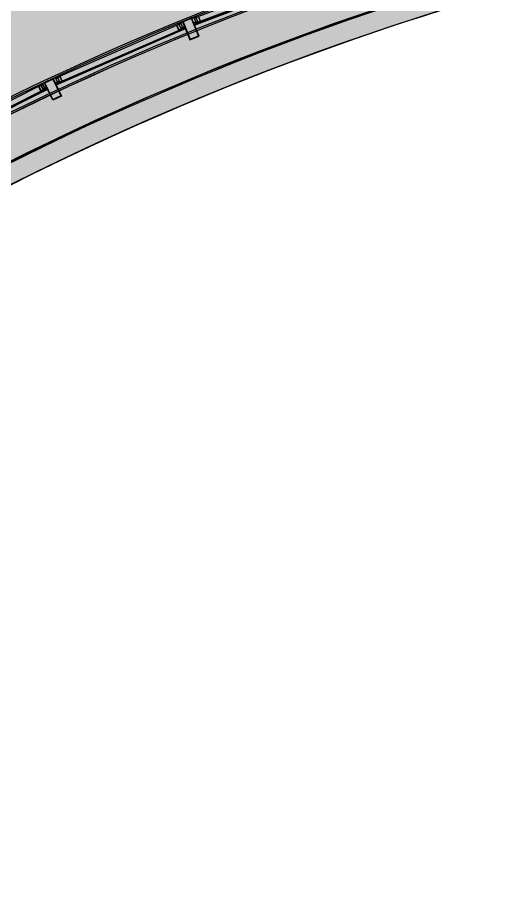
# Model space of a CAD drawing. Header units: millimetres. Extents: x 836200 to 838100, y 1173100 to 1174502.
# Drawn here: x 837865.21 to 837868.58, y 1173305.68 to 1173311.84 of the extents above; entities that cross this region are included whole.
import ezdxf

# ---------------------------------------------------------------- set-up
doc = ezdxf.new("R2010")
doc.units = ezdxf.units.MM
for name, color, linetype in [('A-ELIPSES ESPACIOS', 5, 'Continuous'), ('hatch ciruclación', 41, 'Continuous'), ('KCIG-AP-DW-XR-VENTANERIA$0$A-A PERFIL ESTRUCTURAL VENTANERIA', 1, 'Continuous'), ('OLD-ANT-PLANTAS PROPUESTAS$0$A-BORDE DE LOSA PERFIL IPE', 2, 'Continuous'), ('OLD-ANT-PLANTAS PROPUESTAS$0$A-FONDO_253', 253, 'Continuous'), ('OLD-ANT-PLANTAS PROPUESTAS$0$A-Linea-1', 1, 'Continuous')]:
    doc.layers.add(name, color=color, linetype=linetype)
pattern_1 = [(360, (-849.747, 1687.621), (9e-16, 6.985), [5.08, -1.905]), (90, (-849.747, 1687.621), (-6.985, 9e-16), [5.08, -1.905])]
pattern_2 = [(180, (850.822, -1688.314), (3e-08, -6.985), [5.08, -1.905]), (270, (850.822, -1688.314), (6.985, 3e-08), [5.08, -1.905])]
pattern_3 = [(180, (851.0446, -1688.314), (3e-08, -6.985), [5.08, -1.905]), (270, (851.0446, -1688.314), (6.985, 3e-08), [5.08, -1.905])]

# ---------------------------------------------------------------- blocks, each defined once
blk = doc.blocks.new('KCIG-AP-DW-XR-VENTANERIA$0$A-VENT PERFIL EST')
h = blk.add_hatch()
h.set_pattern_fill('ANGLE', color=255, angle=-37.10164)
h.set_pattern_definition(pattern_1)
h.paths.add_polyline_path([(-0.035, 0.14), (0.035, 0.14), (0.035, 0), (-0.035, 0)])
h = blk.add_hatch()
h.set_pattern_fill('ANGLE', color=251, angle=-37.10164)
h.set_pattern_definition(pattern_1)
h.paths.add_polyline_path([(-0.0315, 0.1365), (0.0315, 0.1365), (0.0315, 0.0035), (-0.0315, 0.0035)], flags=16)
h.paths.add_polyline_path([(-0.035, 0.14), (0.035, 0.14), (0.035, 0), (-0.035, 0)])
at = {"layer": 'KCIG-AP-DW-XR-VENTANERIA$0$A-A PERFIL ESTRUCTURAL VENTANERIA'}
for points in [[(-0.035, 0.14), (0.035, 0.14), (0.035, 0), (-0.035, 0)], [(-0.0315, 0.1365), (0.0315, 0.1365), (0.0315, 0.0035), (-0.0315, 0.0035)]]:
    blk.add_lwpolyline(points, close=True, dxfattribs=at)
blk = doc.blocks.new('*U124')
h = blk.add_hatch()
h.set_pattern_fill('ANGLE', color=255, angle=-217.10164)
h.set_pattern_definition(pattern_3)
edge = h.paths.add_edge_path()
edge.add_line((0.0123, 0.01), (0.012, 0.0103))
edge.add_line((0.012, 0.0103), (0.012, 0.0277))
edge.add_line((0.012, 0.0277), (0.0123, 0.028))
edge.add_line((0.0123, 0.028), (0.012, 0.0283))
edge.add_line((0.012, 0.0283), (0.012, 0.0369))
edge.add_line((0.012, 0.0369), (0.0011, 0.0369))
edge.add_line((0.0011, 0.0369), (0.0011, 0.035))
edge.add_line((0.0011, 0.035), (0, 0.0357))
edge.add_line((0, 0.0357), (0, 0.0375))
edge.add_arc((0.0005, 0.0375), 0.0005, 90, 180, ccw=False)
edge.add_line((0.0005, 0.038), (0.015, 0.038))
edge.add_arc((0.015, 0.037), 0.001, -0.00001, 89.99999, ccw=False)
edge.add_line((0.016, 0.037), (0.016, 0.0347))
edge.add_line((0.016, 0.0347), (0.015, 0.0353))
edge.add_line((0.015, 0.0353), (0.015, 0.037))
edge.add_line((0.015, 0.037), (0.013, 0.037))
edge.add_line((0.013, 0.037), (0.013, 0.0085))
edge.add_line((0.013, 0.0085), (0.0148, 0.0085))
edge.add_line((0.0148, 0.0085), (0.0148, 0.0103))
edge.add_arc((0.0152, 0.0103), 0.0004, 90, 180, ccw=False)
edge.add_line((0.0152, 0.0107), (0.0154, 0.0107))
edge.add_arc((0.0154, 0.0103), 0.0004, -0.00005, 89.99995, ccw=False)
edge.add_line((0.0158, 0.0103), (0.0158, 0.0085))
edge.add_arc((0.0148, 0.0085), 0.001, -89.99998, 0.00002, ccw=False)
edge.add_line((0.0148, 0.0075), (0.013, 0.0075))
edge.add_line((0.013, 0.0075), (0.013, 0.001))
edge.add_line((0.013, 0.001), (0.0225, 0.001))
edge.add_line((0.0225, 0.001), (0.0225, 0.0025))
edge.add_arc((0.0235, 0.0025), 0.001, 90, 180, ccw=False)
edge.add_line((0.0235, 0.0035), (0.0252, 0.0035))
edge.add_line((0.0252, 0.0035), (0.0252, 0.0025))
edge.add_line((0.0252, 0.0025), (0.0235, 0.0025))
edge.add_line((0.0235, 0.0025), (0.0235, 0.001))
edge.add_line((0.0235, 0.001), (0.0298, 0.001))
edge.add_line((0.0298, 0.001), (0.0298, 0.0025))
edge.add_line((0.0298, 0.0025), (0.0282, 0.0025))
edge.add_line((0.0282, 0.0025), (0.0282, 0.0035))
edge.add_line((0.0282, 0.0035), (0.0298, 0.0035))
edge.add_arc((0.0298, 0.0025), 0.001, 0, 90, ccw=False)
edge.add_line((0.0308, 0.0025), (0.0308, 0.001))
edge.add_arc((0.0298, 0.001), 0.001, -89.99999, 0.00001, ccw=False)
edge.add_line((0.0298, 0), (0.0133, 0))
edge.add_line((0.0133, 0), (0.013, 0.0003))
edge.add_line((0.013, 0.0003), (0.0127, 0))
edge.add_line((0.0127, 0), (0.0005, 0))
edge.add_arc((0.0005, 0.0005), 0.0005, 179.99998, 269.99998, ccw=False)
edge.add_line((0, 0.0005), (0, 0.0023))
edge.add_line((0, 0.0023), (0.0011, 0.003))
edge.add_line((0.0011, 0.003), (0.0011, 0.001))
edge.add_line((0.0011, 0.001), (0.012, 0.001))
edge.add_line((0.012, 0.001), (0.012, 0.0097))
edge.add_line((0.012, 0.0097), (0.0123, 0.01))
h = blk.add_hatch()
h.set_pattern_fill('ANSI31', color=251, scale=0.001, angle=-217.10164)
h.set_pattern_definition([(225.00000022, (850.8819938, -1687.595085), (0.002245064039, -0.0022450640216), [])])
h.paths.add_polyline_path([(0.9986, 0.0461), (0.9986, 0.0521), (0.0014, 0.0521), (0.0014, 0.0461)])
h = blk.add_hatch()
h.set_pattern_fill('ANGLE', color=255, angle=-217.10164)
h.set_pattern_definition(pattern_3)
h.paths.add_polyline_path([(0.008, 0.0434), (0.027, 0.0434), (0.027, 0.0461), (0.008, 0.0461)])
edge = h.paths.add_edge_path()
edge.add_line((0.0145, 0.0414), (0.0145, 0.0421))
edge.add_line((0.0145, 0.0421), (0.0105, 0.0421))
edge.add_line((0.0105, 0.0421), (0.0105, 0.0414))
edge.add_line((0.0105, 0.0414), (0.0108, 0.0414))
edge.add_arc((0.0106, 0.0406), 0.000773, -50.84892, 71.55355, ccw=False)
edge.add_arc((0.0074, 0.0437), 0.00517, 278.15849, 315.26498, ccw=False)
edge.add_arc((0.0082, 0.0383), 0.000248, 103.74308, 269.99992)
edge.add_arc((0.0089, 0.0439), 0.00591, 263.39485, 308.16409)
edge.add_arc((0.0162, 0.0439), 0.00591, 231.83591, 276.60515)
edge.add_arc((0.0168, 0.0383), 0.000248, 269.99998, 436.25682)
edge.add_arc((0.0176, 0.0437), 0.00519, 224.80065, 261.77588, ccw=False)
edge.add_arc((0.0144, 0.0406), 0.000769, 107.92883, 231.36655, ccw=False)
edge.add_line((0.0142, 0.0414), (0.0145, 0.0414))
edge.add_line((0.0145, 0.0414), (0.0142, 0.0414))
edge.add_line((0.0142, 0.0414), (0.0145, 0.0414))
edge = h.paths.add_edge_path()
edge.add_line((0.0246, 0.0018), (0.0246, 0.001))
edge.add_line((0.0246, 0.001), (0.0287, 0.001))
edge.add_line((0.0287, 0.001), (0.0287, 0.0018))
edge.add_line((0.0287, 0.0018), (0.0283, 0.0018))
edge.add_arc((0.0286, 0.0025), 0.000773, 129.15107, 251.55355, ccw=False)
edge.add_arc((0.0318, -0.0005), 0.00517, 98.15849, 135.26498, ccw=False)
edge.add_arc((0.031, 0.0048), 0.000248, 283.74307, 449.99992)
edge.add_arc((0.0303, -0.0008), 0.00591, 83.39485, 128.1641)
edge.add_arc((0.023, -0.0008), 0.00591, 51.8359, 96.60515)
edge.add_arc((0.0223, 0.0048), 0.000248, 90, 256.25684)
edge.add_arc((0.0215, -0.0005), 0.00519, 44.80065, 81.77587, ccw=False)
edge.add_arc((0.0247, 0.0025), 0.000769, -72.07116, 51.36656, ccw=False)
edge.add_line((0.025, 0.0018), (0.0246, 0.0018))
edge.add_line((0.0246, 0.0018), (0.025, 0.0018))
edge.add_line((0.025, 0.0018), (0.0246, 0.0018))
h = blk.add_hatch()
h.set_pattern_fill('ANGLE', color=255, angle=-217.10164)
h.set_pattern_definition(pattern_2)
edge = h.paths.add_edge_path()
edge.add_line((0.023, 0.0054), (0.023, 0.0087))
edge.add_line((0.023, 0.0087), (0.0244, 0.0078))
edge.add_line((0.0244, 0.0078), (0.0244, 0.0067))
edge.add_line((0.0244, 0.0067), (0.026, 0.0067))
edge.add_line((0.026, 0.0067), (0.026, 0.0349))
edge.add_line((0.026, 0.0349), (0.0242, 0.0349))
edge.add_line((0.0242, 0.0349), (0.0242, 0.0331))
edge.add_arc((0.0238, 0.0331), 0.0004, 269.99998, 359.99994, ccw=False)
edge.add_line((0.0238, 0.0327), (0.0234, 0.0327))
edge.add_arc((0.0234, 0.0331), 0.0004, 180.00004, 270.00004, ccw=False)
edge.add_line((0.023, 0.0331), (0.023, 0.0354))
edge.add_arc((0.0238, 0.0354), 0.0008, 89.99997, 179.99997, ccw=False)
edge.add_line((0.0238, 0.0362), (0.026, 0.0362))
edge.add_line((0.026, 0.0362), (0.026, 0.0421))
edge.add_line((0.026, 0.0421), (0.017, 0.0421))
edge.add_line((0.017, 0.0421), (0.0157, 0.0402))
edge.add_line((0.0157, 0.0402), (0.0143, 0.0402))
edge.add_line((0.0143, 0.0402), (0.0156, 0.0421))
edge.add_line((0.0156, 0.0421), (0.0095, 0.0421))
edge.add_line((0.0095, 0.0421), (0.0107, 0.0402))
edge.add_line((0.0107, 0.0402), (0.0093, 0.0402))
edge.add_line((0.0093, 0.0402), (0.008, 0.0421))
edge.add_line((0.008, 0.0421), (0.008, 0.0434))
edge.add_line((0.008, 0.0434), (0.992, 0.0434))
edge.add_line((0.992, 0.0434), (0.992, 0.0421))
edge.add_line((0.992, 0.0421), (0.9907, 0.0402))
edge.add_line((0.9907, 0.0402), (0.9893, 0.0402))
edge.add_line((0.9893, 0.0402), (0.9905, 0.0421))
edge.add_line((0.9905, 0.0421), (0.9844, 0.0421))
edge.add_line((0.9844, 0.0421), (0.9857, 0.0402))
edge.add_line((0.9857, 0.0402), (0.9843, 0.0402))
edge.add_line((0.9843, 0.0402), (0.983, 0.0421))
edge.add_line((0.983, 0.0421), (0.974, 0.0421))
edge.add_line((0.974, 0.0421), (0.974, 0.0362))
edge.add_line((0.974, 0.0362), (0.9762, 0.0362))
edge.add_arc((0.9762, 0.0354), 0.0008, 0.00001, 90.00001, ccw=False)
edge.add_line((0.977, 0.0354), (0.977, 0.0331))
edge.add_arc((0.9766, 0.0331), 0.0004, -89.99998, 0.00004, ccw=False)
edge.add_line((0.9766, 0.0327), (0.9762, 0.0327))
edge.add_arc((0.9762, 0.0331), 0.0004, 180, 269.99997, ccw=False)
edge.add_line((0.9758, 0.0331), (0.9758, 0.0349))
edge.add_line((0.9758, 0.0349), (0.974, 0.0349))
edge.add_line((0.974, 0.0349), (0.974, 0.0067))
edge.add_line((0.974, 0.0067), (0.9756, 0.0067))
edge.add_line((0.9756, 0.0067), (0.9756, 0.0078))
edge.add_line((0.9756, 0.0078), (0.977, 0.0087))
edge.add_line((0.977, 0.0087), (0.977, 0.0054))
edge.add_line((0.977, 0.0054), (0.023, 0.0054))
h = blk.add_hatch()
h.set_pattern_fill('ANGLE', color=255, angle=-217.10164)
h.set_pattern_definition(pattern_2)
h.paths.add_polyline_path([(0.992, 0.0434), (0.973, 0.0434), (0.973, 0.0461), (0.992, 0.0461)])
edge = h.paths.add_edge_path()
edge.add_line((0.9855, 0.0414), (0.9855, 0.0421))
edge.add_line((0.9855, 0.0421), (0.9895, 0.0421))
edge.add_line((0.9895, 0.0421), (0.9895, 0.0414))
edge.add_line((0.9895, 0.0414), (0.9892, 0.0414))
edge.add_arc((0.9894, 0.0406), 0.000773, 108.44646, 230.84893)
edge.add_arc((0.9926, 0.0437), 0.00517, 224.73501, 261.84151)
edge.add_arc((0.9918, 0.0383), 0.000248, -89.99997, 76.25688, ccw=False)
edge.add_arc((0.9911, 0.0439), 0.00591, 231.83591, 276.60515, ccw=False)
edge.add_arc((0.9838, 0.0439), 0.00591, 263.39485, 308.16409, ccw=False)
edge.add_arc((0.9832, 0.0383), 0.000248, 103.74318, 270.00002, ccw=False)
edge.add_arc((0.9824, 0.0437), 0.00519, 278.22412, 315.19934)
edge.add_arc((0.9856, 0.0406), 0.000769, 308.63347, 432.07119)
edge.add_line((0.9858, 0.0414), (0.9855, 0.0414))
edge.add_line((0.9855, 0.0414), (0.9858, 0.0414))
edge.add_line((0.9858, 0.0414), (0.9855, 0.0414))
edge = h.paths.add_edge_path()
edge.add_line((0.9754, 0.0018), (0.9754, 0.001))
edge.add_line((0.9754, 0.001), (0.9713, 0.001))
edge.add_line((0.9713, 0.001), (0.9713, 0.0018))
edge.add_line((0.9713, 0.0018), (0.9717, 0.0018))
edge.add_arc((0.9714, 0.0025), 0.000773, 288.44643, 410.84891)
edge.add_arc((0.9682, -0.0005), 0.00517, 44.73502, 81.84151)
edge.add_arc((0.969, 0.0048), 0.000248, 89.99997, 256.25682, ccw=False)
edge.add_arc((0.9697, -0.0008), 0.00591, 51.83591, 96.60515, ccw=False)
edge.add_arc((0.977, -0.0008), 0.00591, 83.39485, 128.16409, ccw=False)
edge.add_arc((0.9777, 0.0048), 0.000248, -76.2569, 89.99994, ccw=False)
edge.add_arc((0.9785, -0.0005), 0.00519, 98.22413, 135.19935)
edge.add_arc((0.9753, 0.0025), 0.000769, 128.63346, 252.07118)
edge.add_line((0.975, 0.0018), (0.9754, 0.0018))
edge.add_line((0.9754, 0.0018), (0.975, 0.0018))
edge.add_line((0.975, 0.0018), (0.9754, 0.0018))
h = blk.add_hatch()
h.set_pattern_fill('ANGLE', color=255, angle=-217.10164)
h.set_pattern_definition(pattern_2)
edge = h.paths.add_edge_path()
edge.add_line((0.9878, 0.01), (0.9881, 0.0103))
edge.add_line((0.9881, 0.0103), (0.9881, 0.0277))
edge.add_line((0.9881, 0.0277), (0.9878, 0.028))
edge.add_line((0.9878, 0.028), (0.9881, 0.0283))
edge.add_line((0.9881, 0.0283), (0.9881, 0.0369))
edge.add_line((0.9881, 0.0369), (0.999, 0.0369))
edge.add_line((0.999, 0.0369), (0.999, 0.035))
edge.add_line((0.999, 0.035), (1, 0.0357))
edge.add_line((1, 0.0357), (1, 0.0375))
edge.add_arc((0.9995, 0.0375), 0.0005, 359.99998, 449.99998)
edge.add_line((0.9995, 0.038), (0.985, 0.038))
edge.add_arc((0.985, 0.037), 0.001, 89.99999, 179.99999)
edge.add_line((0.984, 0.037), (0.984, 0.0347))
edge.add_line((0.984, 0.0347), (0.985, 0.0353))
edge.add_line((0.985, 0.0353), (0.985, 0.037))
edge.add_line((0.985, 0.037), (0.987, 0.037))
edge.add_line((0.987, 0.037), (0.987, 0.0085))
edge.add_line((0.987, 0.0085), (0.9852, 0.0085))
edge.add_line((0.9852, 0.0085), (0.9852, 0.0103))
edge.add_arc((0.9848, 0.0103), 0.0004, 359.99996, 449.99996)
edge.add_line((0.9848, 0.0107), (0.9846, 0.0107))
edge.add_arc((0.9846, 0.0103), 0.0004, 90, 180)
edge.add_line((0.9842, 0.0103), (0.9842, 0.0085))
edge.add_arc((0.9852, 0.0085), 0.001, 179.99999, 269.99999)
edge.add_line((0.9852, 0.0075), (0.987, 0.0075))
edge.add_line((0.987, 0.0075), (0.987, 0.001))
edge.add_line((0.987, 0.001), (0.9775, 0.001))
edge.add_line((0.9775, 0.001), (0.9775, 0.0025))
edge.add_arc((0.9765, 0.0025), 0.001, 359.99998, 449.99998)
edge.add_line((0.9765, 0.0035), (0.9749, 0.0035))
edge.add_line((0.9749, 0.0035), (0.9749, 0.0025))
edge.add_line((0.9749, 0.0025), (0.9765, 0.0025))
edge.add_line((0.9765, 0.0025), (0.9765, 0.001))
edge.add_line((0.9765, 0.001), (0.9702, 0.001))
edge.add_line((0.9702, 0.001), (0.9702, 0.0025))
edge.add_line((0.9702, 0.0025), (0.9719, 0.0025))
edge.add_line((0.9719, 0.0025), (0.9719, 0.0035))
edge.add_line((0.9719, 0.0035), (0.9702, 0.0035))
edge.add_arc((0.9702, 0.0025), 0.001, 90.00001, 180.00001)
edge.add_line((0.9692, 0.0025), (0.9692, 0.001))
edge.add_arc((0.9702, 0.001), 0.001, 180, 270)
edge.add_line((0.9702, 0), (0.9867, 0))
edge.add_line((0.9867, 0), (0.987, 0.0003))
edge.add_line((0.987, 0.0003), (0.9873, 0))
edge.add_line((0.9873, 0), (0.9995, 0))
edge.add_arc((0.9995, 0.0005), 0.0005, 270.00001, 360.00001)
edge.add_line((1, 0.0005), (1, 0.0023))
edge.add_line((1, 0.0023), (0.999, 0.003))
edge.add_line((0.999, 0.003), (0.999, 0.001))
edge.add_line((0.999, 0.001), (0.9881, 0.001))
edge.add_line((0.9881, 0.001), (0.9881, 0.0097))
edge.add_line((0.9881, 0.0097), (0.9878, 0.01))
at = {"color": 2}
for points in [[(0.0123, 0.01), (0.012, 0.0103), (0.012, 0.0277), (0.0123, 0.028), (0.012, 0.0283), (0.012, 0.0369), (0.0011, 0.0369), (0.0011, 0.035), (0, 0.0357), (0, 0.0375, -0.414214), (0.0005, 0.038), (0.015, 0.038, -0.414214), (0.016, 0.037), (0.016, 0.0347), (0.015, 0.0353), (0.015, 0.037), (0.013, 0.037), (0.013, 0.0085), (0.0148, 0.0085), (0.0148, 0.0103, -0.414214), (0.0152, 0.0107), (0.0154, 0.0107, -0.414214), (0.0158, 0.0103), (0.0158, 0.0085, -0.414214), (0.0148, 0.0075), (0.013, 0.0075), (0.013, 0.001), (0.0225, 0.001), (0.0225, 0.0025, -0.414214), (0.0235, 0.0035), (0.0252, 0.0035), (0.0252, 0.0025), (0.0235, 0.0025), (0.0235, 0.001), (0.0298, 0.001), (0.0298, 0.0025), (0.0282, 0.0025), (0.0282, 0.0035), (0.0298, 0.0035, -0.414214), (0.0308, 0.0025), (0.0308, 0.001, -0.414214), (0.0298, 0), (0.0133, 0), (0.013, 0.0003), (0.0127, 0), (0.0005, 0, -0.414214), (0, 0.0005), (0, 0.0023), (0.0011, 0.003), (0.0011, 0.001), (0.012, 0.001), (0.012, 0.0097)], [(0.9878, 0.01), (0.9881, 0.0103), (0.9881, 0.0277), (0.9878, 0.028), (0.9881, 0.0283), (0.9881, 0.0369), (0.999, 0.0369), (0.999, 0.035), (1, 0.0357), (1, 0.0375, 0.414214), (0.9995, 0.038), (0.985, 0.038, 0.414214), (0.984, 0.037), (0.984, 0.0347), (0.985, 0.0353), (0.985, 0.037), (0.987, 0.037), (0.987, 0.0085), (0.9852, 0.0085), (0.9852, 0.0103, 0.414214), (0.9848, 0.0107), (0.9846, 0.0107, 0.414214), (0.9842, 0.0103), (0.9842, 0.0085, 0.414214), (0.9852, 0.0075), (0.987, 0.0075), (0.987, 0.001), (0.9775, 0.001), (0.9775, 0.0025, 0.414214), (0.9765, 0.0035), (0.9749, 0.0035), (0.9749, 0.0025), (0.9765, 0.0025), (0.9765, 0.001), (0.9702, 0.001), (0.9702, 0.0025), (0.9719, 0.0025), (0.9719, 0.0035), (0.9702, 0.0035, 0.414214), (0.9692, 0.0025), (0.9692, 0.001, 0.414214), (0.9702, 0), (0.9867, 0), (0.987, 0.0003), (0.9873, 0), (0.9995, 0, 0.414214), (1, 0.0005), (1, 0.0023), (0.999, 0.003), (0.999, 0.001), (0.9881, 0.001), (0.9881, 0.0097)]]:
    blk.add_lwpolyline(points, format="xyb", close=True, dxfattribs=at)
for points in [[(0, 0.0005), (0, -0.0003)], [(0.0005, 0), (-0.0003, 0)]]:
    blk.add_lwpolyline(points)
at = {"color": 4}
blk.add_lwpolyline([(0.9986, 0.0461), (0.9986, 0.0521), (0.0014, 0.0521), (0.0014, 0.0461)], close=True, dxfattribs=at)
at = {"color": 253}
for points in [[(0.0145, 0.0414), (0.0145, 0.0421), (0.0105, 0.0421), (0.0105, 0.0414), (0.0108, 0.0414, -0.591413), (0.0111, 0.04, -0.163337), (0.0081, 0.0385, 0.886725), (0.0082, 0.0381, 0.197866), (0.0125, 0.0393, 0.197866), (0.0168, 0.0381, 0.886725), (0.0169, 0.0385, -0.162749), (0.014, 0.04, -0.597526), (0.0142, 0.0414), (0.0145, 0.0414), (0.0142, 0.0414)], [(0.0246, 0.0018), (0.0246, 0.001), (0.0287, 0.001), (0.0287, 0.0018), (0.0283, 0.0018, -0.591413), (0.0281, 0.0031, -0.163337), (0.031, 0.0046, 0.886725), (0.031, 0.0051, 0.197866), (0.0267, 0.0039, 0.197866), (0.0223, 0.0051, 0.886725), (0.0223, 0.0046, -0.162749), (0.0252, 0.0031, -0.597526), (0.025, 0.0018), (0.0246, 0.0018), (0.025, 0.0018)], [(0.9754, 0.0018), (0.9754, 0.001), (0.9713, 0.001), (0.9713, 0.0018), (0.9717, 0.0018, 0.591413), (0.9719, 0.0031, 0.163337), (0.969, 0.0046, -0.886725), (0.969, 0.0051, -0.197866), (0.9734, 0.0039, -0.197866), (0.9777, 0.0051, -0.886725), (0.9777, 0.0046, 0.162749), (0.9748, 0.0031, 0.597526), (0.975, 0.0018), (0.9754, 0.0018), (0.975, 0.0018)], [(0.9855, 0.0414), (0.9855, 0.0421), (0.9895, 0.0421), (0.9895, 0.0414), (0.9892, 0.0414, 0.591413), (0.9889, 0.04, 0.163337), (0.9919, 0.0385, -0.886725), (0.9918, 0.0381, -0.197866), (0.9875, 0.0393, -0.197866), (0.9832, 0.0381, -0.886725), (0.9831, 0.0385, 0.162749), (0.986, 0.04, 0.597526), (0.9858, 0.0414), (0.9855, 0.0414), (0.9858, 0.0414)]]:
    blk.add_lwpolyline(points, format="xyb", close=True, dxfattribs=at)
for points in [[(0.008, 0.0434), (0.027, 0.0434), (0.027, 0.0461), (0.008, 0.0461)], [(0.992, 0.0434), (0.973, 0.0434), (0.973, 0.0461), (0.992, 0.0461)]]:
    blk.add_lwpolyline(points, close=True, dxfattribs=at)
at = {"color": 2}
blk.add_lwpolyline([(0.023, 0.0054), (0.023, 0.0087), (0.0244, 0.0078), (0.0244, 0.0067), (0.026, 0.0067), (0.026, 0.0349), (0.0242, 0.0349), (0.0242, 0.0331, -0.414213), (0.0238, 0.0327), (0.0234, 0.0327, -0.414214), (0.023, 0.0331), (0.023, 0.0354, -0.414214), (0.0238, 0.0362), (0.026, 0.0362), (0.026, 0.0421), (0.017, 0.0421), (0.0157, 0.0402), (0.0143, 0.0402), (0.0156, 0.0421), (0.0095, 0.0421), (0.0107, 0.0402), (0.0093, 0.0402), (0.008, 0.0421), (0.008, 0.0434), (0.992, 0.0434), (0.992, 0.0421), (0.9907, 0.0402), (0.9893, 0.0402), (0.9905, 0.0421), (0.9844, 0.0421), (0.9857, 0.0402), (0.9843, 0.0402), (0.983, 0.0421), (0.974, 0.0421), (0.974, 0.0362), (0.9762, 0.0362, -0.414214), (0.977, 0.0354), (0.977, 0.0331, -0.414214), (0.9766, 0.0327), (0.9762, 0.0327, -0.414213), (0.9758, 0.0331), (0.9758, 0.0349), (0.974, 0.0349), (0.974, 0.0067), (0.9756, 0.0067), (0.9756, 0.0078), (0.977, 0.0087), (0.977, 0.0054), (0.023, 0.0054)], format="xyb", dxfattribs=at)
for points in [[(0.0447, 0.0421), (0.0273, 0.0421), (0.0273, 0.0067), (0.0447, 0.0067)], [(0.9553, 0.0421), (0.9727, 0.0421), (0.9727, 0.0067), (0.9553, 0.0067)]]:
    blk.add_lwpolyline(points, close=True, dxfattribs=at)
for points in [[(0.046, 0.0434), (0.046, 0.0054)], [(0.954, 0.0434), (0.954, 0.0054)]]:
    blk.add_lwpolyline(points, dxfattribs=at)
blk = doc.blocks.new('KCIG-AP-DW-XR-VENTANERIA')
for p, rotation in [((838754.7268, 1172138.9116, 0.0029), 200.722789474521), ((838752.7335, 1172138.0954, 0.0029), 206.7120053739459)]:
    blk.add_blockref('*U124', p, dxfattribs=dict(rotation=rotation))
at = {"xscale": -0.9999999999999987, "rotation": 203.595725177814}
blk.add_blockref('*U124', (838752.8036, 1172138.1283, 0.0029), dxfattribs=at)
at = {"layer": 'KCIG-AP-DW-XR-VENTANERIA$0$A-A PERFIL ESTRUCTURAL VENTANERIA', "extrusion": (2.38399e-10, -1.11241e-08, 1), "xscale": -1.000000000000017, "rotation": 202.1592573796503}
blk.add_blockref('KCIG-AP-DW-XR-VENTANERIA$0$A-VENT PERFIL EST', (838753.7546, 1172138.5442, -0.0128), dxfattribs=at)
at = {"layer": 'KCIG-AP-DW-XR-VENTANERIA$0$A-A PERFIL ESTRUCTURAL VENTANERIA', "extrusion": (8.01535e-09, -7.71728e-09, 1), "rotation": 205.153865222395}
blk.add_blockref('KCIG-AP-DW-XR-VENTANERIA$0$A-VENT PERFIL EST', (838752.7678, 1172138.112, -0.0023), dxfattribs=at)

msp = doc.modelspace()

# ---------------------------------------------------------------- hatches: boundary and pattern name
at = {"layer": 'hatch ciruclación', "true_color": 0xfeeab9}
h = msp.add_hatch(color=254, dxfattribs=at)
h.dxf.hatch_style = 1
edge = h.paths.add_edge_path(flags=16)
edge.add_line((837854.277, 1173302.871), (837853.3206, 1173302.1482))
edge.add_line((837853.3206, 1173302.1482), (837850.9881, 1173300.4692))
edge.add_line((837850.9881, 1173300.4692), (837848.487, 1173299.2287))
edge.add_arc((837848.3961, 1173299.4218), 0.2134, 219.25522, 295.21747, ccw=False)
edge.add_line((837848.2309, 1173299.2868), (837847.6829, 1173299.8238))
edge.add_arc((837847.9031, 1173300.0526), 0.3176, 173.98325, 226.08738, ccw=False)
edge.add_line((837847.5873, 1173300.0859), (837847.7488, 1173303.7933))
edge.add_arc((837848.9079, 1173303.9538), 1.1702, 145.612, 187.88242, ccw=False)
edge.add_line((837847.9423, 1173304.6147), (837848.424, 1173305.2395))
edge.add_line((837848.424, 1173305.2395), (837854.8862, 1173313.073))
edge.add_line((837854.8862, 1173313.073), (837855.5032, 1173313.8093))
edge.add_arc((837856.6927, 1173312.5751), 1.7141, 67.18875, 133.94253, ccw=False)
edge.add_line((837857.3572, 1173314.1551), (837860.0009, 1173312.6118))
edge.add_arc((837859.3189, 1173311.1544), 1.609, -46.34842, 64.92292, ccw=False)
edge.add_line((837860.4296, 1173309.9902), (837859.492, 1173309.2016))
edge.add_line((837859.492, 1173309.2016), (837857.7061, 1173307.7248))
edge.add_arc((837862.7437, 1173301.6838), 7.8657, 129.82465, 156.00498)
edge.add_arc((837845.8532, 1173309.7937), 10.8765, 328.81144, 333.15711, ccw=False)
edge.add_line((837855.1577, 1173304.1613), (837854.8719, 1173303.6973))
edge.add_arc((837852.364, 1173304.7956), 2.7379, 317.29874, 336.34854, ccw=False)
edge.add_arc((837854.1855, 1173303.111), 0.2568, 290.85548, 317.90953, ccw=False)
edge = h.paths.add_edge_path(flags=16)
edge.add_line((837866.7552, 1173316.4834), (837856.7276, 1173317.7641))
edge.add_arc((837856.8341, 1173318.5468), 0.79, 185.19488, 262.25414, ccw=False)
edge.add_line((837856.0473, 1173318.4753), (837856.6134, 1173322.8485))
edge.add_arc((837857.3882, 1173322.6584), 0.7978, 83.80689, 166.21427, ccw=False)
edge.add_line((837857.4743, 1173323.4515), (837862.4587, 1173322.8164))
edge.add_line((837862.4587, 1173322.8164), (837867.6428, 1173322.1227))
edge.add_line((837867.6428, 1173322.1227), (837870.584, 1173321.7456))
edge.add_arc((837870.478, 1173320.9627), 0.79, -9.97063, 82.28898, ccw=False)
edge.add_line((837871.2561, 1173320.8259), (837870.7087, 1173316.7254))
edge.add_arc((837869.9219, 1173316.7976), 0.79, 262.50202, 354.76162, ccw=False)
edge.add_line((837869.8189, 1173316.0143), (837866.7552, 1173316.4834))
edge = h.paths.add_edge_path()
edge.add_arc((837874.272, 1173292.551), 20.3993, 105.81525, 158.58952)
edge.add_line((837855.2805, 1173299.9977), (837846.551, 1173297.0905))
edge.add_line((837846.551, 1173297.0905), (837845.7825, 1173294.9778))
edge.add_line((837845.7825, 1173294.9778), (837843.6717, 1173293.4479))
edge.add_line((837843.6717, 1173293.4479), (837841.3251, 1173294.1672))
edge.add_line((837841.3251, 1173294.1672), (837841.2731, 1173296.621))
edge.add_line((837841.2731, 1173296.621), (837843.3206, 1173298.2346))
edge.add_line((837843.3206, 1173298.2346), (837845.5558, 1173298.3977))
edge.add_line((837845.5558, 1173298.3977), (837846.4633, 1173306.7444))
edge.add_arc((837834.5091, 1173322.2431), 19.5732, 307.64319, 325.05775)
edge.add_arc((837841.1803, 1173316.7628), 10.9864, 328.5614, 348.61401)
edge.add_line((837851.9505, 1173314.5939), (837852.0522, 1173318.6798))
edge.add_arc((837837.0653, 1173316.3914), 15.1606, 8.68155, 13.48996)
edge.add_arc((837865.607, 1173321.9272), 13.9435, 142.77351, 188.24332, ccw=False)
edge.add_arc((837865.607, 1173321.9272), 13.9435, 120.85966, 142.77351, ccw=False)
edge.add_arc((837865.607, 1173321.9272), 13.9435, 87.61257, 120.85966, ccw=False)
edge.add_arc((837865.9933, 1173333.3068), 2.5592, 34.55388, 85.64037, ccw=False)
edge.add_line((837868.1011, 1173334.7583), (837868.5295, 1173334.0263))
edge.add_arc((837882.6355, 1173341.4225), 15.9274, 207.66927, 225.45724)
edge.add_line((837871.4634, 1173330.0705), (837872.1412, 1173324.0162))
edge.add_line((837872.1412, 1173324.0162), (837878.6511, 1173321.5498))
edge.add_line((837878.6511, 1173321.5498), (837880.4599, 1173320.2637))
edge.add_line((837880.4599, 1173320.2637), (837880.3319, 1173318.4741))
edge.add_line((837880.3319, 1173318.4741), (837878.7139, 1173317.3159))
edge.add_line((837878.7139, 1173317.3159), (837873.307, 1173317.1378))
edge.add_line((837873.307, 1173317.1378), (837869.2985, 1173312.3076))
edge.add_arc((837861.7772, 1173344.9427), 33.4906, 281.95132, 282.97813, ccw=False)
at = {"layer": 'OLD-ANT-PLANTAS PROPUESTAS$0$A-FONDO_253'}
h = msp.add_hatch(color=256, dxfattribs=at)
h.dxf.hatch_style = 1
edge = h.paths.add_edge_path(flags=16)
edge.add_arc((837874.2897, 1173292.5351), 20.4194, 105.86267, 165.77179, ccw=False)
edge.add_arc((837872.6985, 1173296.5665), 16.1123, 73.81493, 104.33815, ccw=False)
edge.add_arc((837878.8314, 1173318.9683), 7.1199, 256.66849, 445.63976)
edge.add_arc((837881.8446, 1173340.7756), 14.9143, 208.63667, 260.45975, ccw=False)
edge.add_line((837868.7547, 1173333.6279), (837868.0888, 1173334.765))
edge.add_arc((837865.9815, 1173333.3128), 2.5592, 34.56938, 85.65587)
edge.add_arc((837865.5923, 1173321.9311), 13.9458, 87.60424, 188.24951)
edge.add_arc((837840.8036, 1173317.2307), 11.3141, 9.237, 13.80337, ccw=False)
edge.add_arc((837840.9158, 1173316.8891), 11.2637, -31.29137, 11.04387, ccw=False)
edge.add_arc((837835.0397, 1173321.7263), 18.8285, 289.60043, 325.41575, ccw=False)
edge.add_arc((837843.8233, 1173295.5862), 8.7574, 106.36478, 188.92622)
edge.add_arc((837841.5155, 1173295.3428), 6.4409, 189.97285, 207.57469)
edge.add_arc((837842.3472, 1173295.9977), 7.4838, 209.07161, 264.02813)
edge.add_arc((837843.056, 1173309.2746), 20.7734, 265.89403, 274.82198)
edge.add_arc((837842.7827, 1173301.1029), 12.6899, 279.15706, 322.6766)
edge.add_arc((837846.8103, 1173297.9117), 7.5528, 323.40253, 343.54709)
edge.add_arc((837839.5939, 1173300.0751), 15.0865, 343.42967, 348.40746)
edge.add_arc((837874.4688, 1173292.4307), 20.6188, 165.61295, 167.07257, ccw=False)
edge = h.paths.add_edge_path()
edge.add_arc((837874.2897, 1173292.5351), 20.2777, 105.868, 165.77235, ccw=False)
edge.add_arc((837872.6985, 1173296.5665), 15.9706, 73.80236, 104.33139, ccw=False)
edge.add_arc((837878.8314, 1173318.9683), 7.2616, 256.64044, 445.58881)
edge.add_arc((837881.8446, 1173340.7756), 14.7726, 208.55885, 260.43507, ccw=False)
edge.add_line((837868.8695, 1173333.7134), (837868.17, 1173334.8932))
edge.add_arc((837866.0249, 1173333.4134), 2.606, 34.60009, 86.54777)
edge.add_arc((837865.5983, 1173321.9333), 14.0935, 87.62704, 188.29167)
edge.add_arc((837840.8036, 1173317.2307), 11.1724, 9.22554, 13.82715, ccw=False)
edge.add_arc((837840.9158, 1173316.8891), 11.1219, -31.27041, 11.05538, ccw=False)
edge.add_arc((837835.0397, 1173321.7263), 18.6868, 289.61263, 325.40325, ccw=False)
edge.add_arc((837843.8233, 1173295.5862), 8.8991, 106.3907, 188.93455)
edge.add_arc((837841.5155, 1173295.3428), 6.5826, 189.96157, 207.59082)
edge.add_arc((837842.3472, 1173295.9977), 7.6255, 209.05772, 264.04552)
edge.add_arc((837843.056, 1173309.2746), 20.9151, 265.88773, 274.83666)
edge.add_arc((837842.7827, 1173301.1029), 12.8316, 279.13309, 322.6806)
edge.add_arc((837846.8103, 1173297.9117), 7.6945, 323.39583, 343.54601)
edge.add_arc((837839.5939, 1173300.0751), 15.2282, 343.43022, 348.40122)
edge.add_arc((837874.4688, 1173292.4307), 20.4771, 165.6124, 167.06797, ccw=False)
h = msp.add_hatch(color=256, dxfattribs=at)
h.dxf.hatch_style = 1
edge = h.paths.add_edge_path(flags=16)
edge.add_arc((837874.2897, 1173292.5351), 20.4194, 105.86267, 165.77179, ccw=False)
edge.add_arc((837872.6985, 1173296.5665), 16.1123, 73.81493, 104.33815, ccw=False)
edge.add_arc((837878.8314, 1173318.9683), 7.1199, 256.66849, 445.63976)
edge.add_arc((837881.8446, 1173340.7756), 14.9143, 208.63667, 260.45975, ccw=False)
edge.add_line((837868.7547, 1173333.6279), (837868.0888, 1173334.765))
edge.add_arc((837865.9815, 1173333.3128), 2.5592, 34.56938, 85.65587)
edge.add_arc((837865.5923, 1173321.9311), 13.9458, 87.60424, 188.24951)
edge.add_arc((837840.8036, 1173317.2307), 11.3141, 9.237, 13.80337, ccw=False)
edge.add_arc((837840.9158, 1173316.8891), 11.2637, -31.29137, 11.04387, ccw=False)
edge.add_arc((837835.0397, 1173321.7263), 18.8285, 289.60043, 325.41575, ccw=False)
edge.add_arc((837843.8233, 1173295.5862), 8.7574, 106.36478, 188.92622)
edge.add_arc((837841.5155, 1173295.3428), 6.4409, 189.97285, 207.57469)
edge.add_arc((837842.3472, 1173295.9977), 7.4838, 209.07161, 264.02813)
edge.add_arc((837843.056, 1173309.2746), 20.7734, 265.89403, 274.82198)
edge.add_arc((837842.7827, 1173301.1029), 12.6899, 279.15706, 322.6766)
edge.add_arc((837846.8103, 1173297.9117), 7.5528, 323.40253, 343.54709)
edge.add_arc((837839.5939, 1173300.0751), 15.0865, 343.42967, 348.40746)
edge.add_arc((837874.4688, 1173292.4307), 20.6188, 165.61295, 167.07257, ccw=False)
edge = h.paths.add_edge_path()
edge.add_arc((837874.2897, 1173292.5351), 20.2777, 105.868, 165.77235, ccw=False)
edge.add_arc((837872.6985, 1173296.5665), 15.9706, 73.80236, 104.33139, ccw=False)
edge.add_arc((837878.8314, 1173318.9683), 7.2616, 256.64044, 445.58881)
edge.add_arc((837881.8446, 1173340.7756), 14.7726, 208.55885, 260.43507, ccw=False)
edge.add_line((837868.8695, 1173333.7134), (837868.17, 1173334.8932))
edge.add_arc((837866.0249, 1173333.4134), 2.606, 34.60009, 86.54777)
edge.add_arc((837865.5983, 1173321.9333), 14.0935, 87.62704, 188.29167)
edge.add_arc((837840.8036, 1173317.2307), 11.1724, 9.22554, 13.82715, ccw=False)
edge.add_arc((837840.9158, 1173316.8891), 11.1219, -31.27041, 11.05538, ccw=False)
edge.add_arc((837835.0397, 1173321.7263), 18.6868, 289.61263, 325.40325, ccw=False)
edge.add_arc((837843.8233, 1173295.5862), 8.8991, 106.3907, 188.93455)
edge.add_arc((837841.5155, 1173295.3428), 6.5826, 189.96157, 207.59082)
edge.add_arc((837842.3472, 1173295.9977), 7.6255, 209.05772, 264.04552)
edge.add_arc((837843.056, 1173309.2746), 20.9151, 265.88773, 274.83666)
edge.add_arc((837842.7827, 1173301.1029), 12.8316, 279.13309, 322.6806)
edge.add_arc((837846.8103, 1173297.9117), 7.6945, 323.39583, 343.54601)
edge.add_arc((837839.5939, 1173300.0751), 15.2282, 343.43022, 348.40122)
edge.add_arc((837874.4688, 1173292.4307), 20.4771, 165.6124, 167.06797, ccw=False)

# ---------------------------------------------------------------- linework, layer by layer
at = {"layer": 'OLD-ANT-PLANTAS PROPUESTAS$0$A-BORDE DE LOSA PERFIL IPE', "color": 1}
for points in [[(837854.2618, 1173295.6815, -0.33778), (837848.3144, 1173288.4244, 0.361311), (837844.1157, 1173280.4903, -0.271319), (837840.8071, 1173271.438, -0.433963), (837831.5372, 1173272.6736, -0.419383), (837833.9578, 1173286.0584, 0.7694), (837831.214, 1173293.4517, -0.253457), (837821.9722, 1173297.2456, -0.436743), (837823.4188, 1173307.4671, -0.307477), (837835.2023, 1173307.5638, 1.014458), (837846.125, 1173327.0543, -0.246615), (837839.7348, 1173343.5754, -0.427946), (837851.8612, 1173352.7472, -0.32784), (837867.6603, 1173336.6486, 0.287749), (837879.3899, 1173326.2084, -1.081305), (837877.1535, 1173311.9031, 0.134002), (837868.7453, 1173312.0401, 0.292616), (837854.2618, 1173295.6815)], [(837854.1122, 1173295.6957, -0.338541), (837848.2683, 1173288.5676, 0.361702), (837843.9685, 1173280.4615, -0.271252), (837840.7118, 1173271.5539, -0.433934), (837831.6595, 1173272.7604, -0.419413), (837834.0432, 1173285.9351, 0.769597), (837831.1988, 1173293.601, -0.253474), (837822.0885, 1173297.3404, -0.436731), (837823.5042, 1173307.3438, -0.307598), (837835.123, 1173307.4365, 1.01392), (837846.2112, 1173327.1782, -0.246382), (837839.8838, 1173343.5583, -0.427946), (837851.8372, 1173352.5991, -0.327994), (837867.5133, 1173336.6169, 0.288012), (837879.3688, 1173326.0599, -1.0821), (837877.1875, 1173312.0495, 0.133903), (837868.7062, 1173312.1849, 0.292763)]]:
    msp.add_lwpolyline(points, format="xyb", close=True, dxfattribs=at)
at = {"layer": 'OLD-ANT-PLANTAS PROPUESTAS$0$A-BORDE DE LOSA PERFIL IPE'}
for points in [[(837854.634, 1173297.5188, -0.267502), (837868.7453, 1173312.0401, -0.134002), (837877.1535, 1173311.9031, 1.081305), (837879.3899, 1173326.2084, -0.230299), (837868.8695, 1173333.7134), (837868.17, 1173334.8932, 0.230628), (837866.1818, 1173336.0146, 0.469843), (837851.6522, 1173319.9008, -0.020081), (837851.8314, 1173319.0219, -0.18681), (837850.4221, 1173311.116, -0.157448), (837841.3121, 1173304.1236, 0.376592), (837835.0321, 1173294.2041, 0.077074), (837835.6815, 1173292.294, 0.244642), (837841.5561, 1173288.4133, 0.039067), (837844.8194, 1173288.4339, 0.192332), (837852.9873, 1173293.3236, 0.088149), (837854.1897, 1173295.7323, 0.021693), (837854.5111, 1173297.0134, -0.006351), (837854.634, 1173297.5188)], [(837854.634, 1173297.5188, -0.267502), (837868.7453, 1173312.0401, -0.134002), (837877.1535, 1173311.9031, 1.081305), (837879.3899, 1173326.2084, -0.230299), (837868.8695, 1173333.7134), (837868.17, 1173334.8932, 0.230628), (837866.1818, 1173336.0146, 0.469843), (837851.6522, 1173319.9008, -0.020081), (837851.8314, 1173319.0219, -0.18681), (837850.4221, 1173311.116, -0.157448), (837841.3121, 1173304.1236, 0.376592), (837835.0321, 1173294.2041, 0.077074), (837835.6815, 1173292.294, 0.244642), (837841.5561, 1173288.4133, 0.039067), (837844.8194, 1173288.4339, 0.192332), (837852.9873, 1173293.3236, 0.088149), (837854.1897, 1173295.7323, 0.021693), (837854.5111, 1173297.0134, -0.006351), (837854.634, 1173297.5188)], [(837854.4887, 1173297.5561, -0.267523), (837868.7062, 1173312.1849, -0.133974), (837877.1918, 1173312.0482, 1.081535), (837879.3717, 1173326.0594, -0.230381), (837868.7388, 1173333.6398, -0.184494), (837868.0888, 1173334.765, 0.226674), (837866.1753, 1173335.8647, 0.469663), (837851.7994, 1173319.9303, -0.019883), (837851.9791, 1173319.0483, -0.186855), (837850.548, 1173311.0344, -0.157565), (837841.3584, 1173303.9809, 0.376685), (837835.1801, 1173294.2287, 0.076947), (837835.8135, 1173292.3652, 0.244489), (837841.5693, 1173288.5627, 0.03897), (837844.8012, 1173288.5829, 0.192198), (837852.8674, 1173293.4138, 0.088123), (837854.0459, 1173295.7749, 0.021725), (837854.3645, 1173297.0452, -0.006372), (837854.4887, 1173297.5561)], [(837854.4887, 1173297.5561, -0.267523), (837868.7062, 1173312.1849, -0.133974), (837877.1918, 1173312.0482, 1.081535), (837879.3717, 1173326.0594, -0.230381), (837868.7388, 1173333.6398, -0.184494), (837868.0888, 1173334.765, 0.226674), (837866.1753, 1173335.8647, 0.469663), (837851.7994, 1173319.9303, -0.019883), (837851.9791, 1173319.0483, -0.186855), (837850.548, 1173311.0344, -0.157565), (837841.3584, 1173303.9809, 0.376685), (837835.1801, 1173294.2287, 0.076947), (837835.8135, 1173292.3652, 0.244489), (837841.5693, 1173288.5627, 0.03897), (837844.8012, 1173288.5829, 0.192198), (837852.8674, 1173293.4138, 0.088123), (837854.0459, 1173295.7749, 0.021725), (837854.3645, 1173297.0452, -0.006372), (837854.4887, 1173297.5561)]]:
    msp.add_lwpolyline(points, format="xyb", close=True, dxfattribs=at)
at = {"layer": 'OLD-ANT-PLANTAS PROPUESTAS$0$A-Linea-1'}
for points in [[(837854.4967, 1173297.5539, -0.267524), (837868.7084, 1173312.1769, -0.133976), (837877.1897, 1173312.0402, 1.081522), (837879.3727, 1173326.0676, -0.230055), (837868.7547, 1173333.6279), (837868.0888, 1173334.765, 0.226674), (837866.1753, 1173335.8647, 0.46974), (837851.7909, 1173319.9301, -0.019927), (837851.9709, 1173319.0468, -0.186852), (837850.5411, 1173311.0389, -0.157558), (837841.3559, 1173303.9888, 0.376679), (837835.1719, 1173294.2273, 0.076954), (837835.8062, 1173292.3613, 0.244497), (837841.5686, 1173288.5545, 0.038975), (837844.8022, 1173288.5747, 0.192206), (837852.874, 1173293.4088, 0.088124), (837854.0538, 1173295.7725, 0.021723), (837854.3726, 1173297.0435, -0.006369)], [(837854.4967, 1173297.5539, -0.267524), (837868.7084, 1173312.1769, -0.133976), (837877.1897, 1173312.0402, 1.081522), (837879.3727, 1173326.0676, -0.230055), (837868.7547, 1173333.6279), (837868.0888, 1173334.765, 0.226674), (837866.1753, 1173335.8647, 0.46974), (837851.7909, 1173319.9301, -0.019927), (837851.9709, 1173319.0468, -0.186852), (837850.5411, 1173311.0389, -0.157558), (837841.3559, 1173303.9888, 0.376679), (837835.1719, 1173294.2273, 0.076954), (837835.8062, 1173292.3613, 0.244497), (837841.5686, 1173288.5545, 0.038975), (837844.8022, 1173288.5747, 0.192206), (837852.874, 1173293.4088, 0.088124), (837854.0538, 1173295.7725, 0.021723), (837854.3726, 1173297.0435, -0.006369)], [(837854.1866, 1173297.6459, -0.267572), (837868.6233, 1173312.4865, -0.133918), (837877.2642, 1173312.3472, 1.082016), (837879.3358, 1173325.7659, -0.230544), (837868.4791, 1173333.5019, 0.060428), (837867.8411, 1173334.5939, 0.226878), (837866.1609, 1173335.5663, 0.469287), (837852.0939, 1173320.0055, -0.019494), (837852.2742, 1173319.1175, -0.186943), (837850.7964, 1173310.8869, -0.157796), (837841.444, 1173303.7138, 0.376875), (837835.4669, 1173294.3004, 0.076672), (837836.0677, 1173292.5303, 0.244162), (837841.583, 1173288.8833, 0.038769), (837844.7516, 1173288.9014, 0.191919), (837852.6152, 1173293.6112, 0.088067), (837853.7463, 1173295.8762, 0.021789), (837854.0598, 1173297.1247, -0.006407)], [(837854.1963, 1173297.6318, -0.267572), (837868.6276, 1173312.4775, -0.133918), (837877.2686, 1173312.3414, 1.082016), (837879.3354, 1173325.7608, -0.230544), (837868.4759, 1173333.4929, 0.060428), (837867.8375, 1173334.5847, 0.226878), (837866.157, 1173335.5565, 0.469287), (837852.0956, 1173319.9906, -0.019494), (837852.2761, 1173319.1027, -0.186943), (837850.8013, 1173310.8716, -0.157796), (837841.4515, 1173303.6951, 0.376875), (837835.4778, 1173294.2795, 0.076672), (837836.0792, 1173292.5096, 0.244162), (837841.5958, 1173288.8646, 0.038769), (837844.7644, 1173288.8839, 0.191919), (837852.6263, 1173293.5965, 0.088067), (837853.7567, 1173295.8619, 0.021789), (837854.0697, 1173297.1106, -0.006407)], [(837854.1963, 1173297.6305, -0.267572), (837868.6276, 1173312.4762, -0.133918), (837877.2686, 1173312.3401, 1.082016), (837879.3354, 1173325.7595, -0.230544), (837868.4759, 1173333.4916, 0.060428), (837867.8375, 1173334.5834, 0.226878), (837866.1569, 1173335.5552, 0.469287), (837852.0955, 1173319.9893, -0.019494), (837852.2761, 1173319.1014, -0.186943), (837850.8013, 1173310.8703, -0.157796), (837841.4515, 1173303.6938, 0.376875), (837835.4777, 1173294.2783, 0.076672), (837836.0792, 1173292.5084, 0.244162), (837841.5958, 1173288.8633, 0.038769), (837844.7644, 1173288.8826, 0.191919), (837852.6263, 1173293.5952, 0.088067), (837853.7566, 1173295.8607, 0.021789), (837854.0697, 1173297.1093, -0.006407)], [(837854.0897, 1173297.6694, -0.267587), (837868.5972, 1173312.5817, -0.133899), (837877.2896, 1173312.4427, 1.082181), (837879.3238, 1173325.6653, -0.230598), (837868.392, 1173333.4515, 0.047816), (837867.7868, 1173334.5045, 0.224009), (837866.1564, 1173335.4651, 0.469158), (837852.1921, 1173320.0237, -0.019369), (837852.3726, 1173319.1338, -0.186971), (837850.8803, 1173310.8312, -0.157872), (837841.4748, 1173303.6173, 0.37694), (837835.5655, 1173294.3155, 0.076576), (837836.1557, 1173292.5764, 0.244049), (837841.5918, 1173288.9816, 0.038701), (837844.7394, 1173288.9995, 0.191824), (837852.5353, 1173293.6701, 0.088048), (837853.6504, 1173295.9034, 0.021811), (837853.9621, 1173297.1447, -0.00642)], [(837854.0994, 1173297.6552, -0.267587), (837868.6016, 1173312.5728, -0.133899), (837877.2939, 1173312.4369, 1.082181), (837879.3235, 1173325.6601, -0.230598), (837868.3888, 1173333.4425, 0.047816), (837867.7833, 1173334.4952, 0.224009), (837866.1525, 1173335.4553, 0.469158), (837852.1937, 1173320.0088, -0.019369), (837852.3746, 1173319.119, -0.186971), (837850.8853, 1173310.8159, -0.157872), (837841.4823, 1173303.5986, 0.37694), (837835.5764, 1173294.2947, 0.076576), (837836.1672, 1173292.5558, 0.244049), (837841.6046, 1173288.963, 0.038701), (837844.7522, 1173288.9819, 0.191824), (837852.5464, 1173293.6553, 0.088048), (837853.6608, 1173295.8891, 0.021811), (837853.972, 1173297.1305, -0.00642)]]:
    msp.add_lwpolyline(points, format="xyb", close=True, dxfattribs=at)

# ---------------------------------------------------------------- block references
at = {"layer": 'A-ELIPSES ESPACIOS', "rotation": 359.9995414567428}
msp.add_blockref('KCIG-AP-DW-XR-VENTANERIA', (-896.7182, 1179.9856), dxfattribs=at)

doc.saveas('drawing.dxf')
